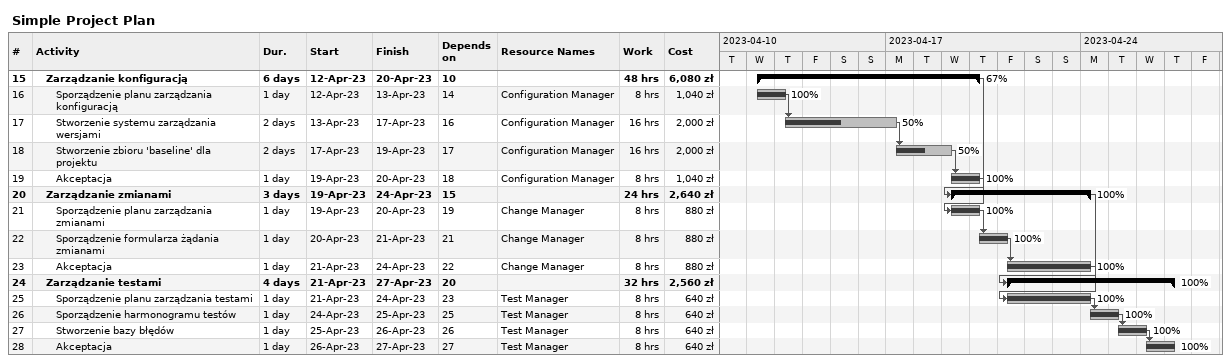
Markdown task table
Simple Project Plan

| ID | Level | Task | Duration | Start | Finish | Predecessors | Resources | % complete | Work (h) | Cost (zł) |
|---|---|---|---|---|---|---|---|---|---|---|
| 15 | 2 | **Zarządzanie konfiguracją** | 6d | 2023-04-12 | 2023-04-20 | 10 |  | 67 | 48 | 6080 |
| 16 | 3 | Sporządzenie planu zarządzania konfiguracją | 1d | 2023-04-12 | 2023-04-13 | 14 | Configuration Manager | 100 | 8 | 1040 |
| 17 | 3 | Stworzenie systemu zarządzania wersjami | 2d | 2023-04-13 | 2023-04-17 | 16 | Configuration Manager | 50 | 16 | 2000 |
| 18 | 3 | Stworzenie zbioru 'baseline' dla projektu | 2d | 2023-04-17 | 2023-04-19 | 17 | Configuration Manager | 50 | 16 | 2000 |
| 19 | 3 | Akceptacja | 1d | 2023-04-19 | 2023-04-20 | 18 | Configuration Manager | 100 | 8 | 1040 |
| 20 | 2 | **Zarządzanie zmianami** | 3d | 2023-04-19 | 2023-04-24 | 15 |  | 100 | 24 | 2640 |
| 21 | 3 | Sporządzenie planu zarządzania zmianami | 1d | 2023-04-19 | 2023-04-20 | 19 | Change Manager | 100 | 8 | 880 |
| 22 | 3 | Sporządzenie formularza żądania zmianami | 1d | 2023-04-20 | 2023-04-21 | 21 | Change Manager | 100 | 8 | 880 |
| 23 | 3 | Akceptacja | 1d | 2023-04-21 | 2023-04-24 | 22 | Change Manager | 100 | 8 | 880 |
| 24 | 2 | **Zarządzanie testami** | 4d | 2023-04-21 | 2023-04-27 | 20 |  | 100 | 32 | 2560 |
| 25 | 3 | Sporządzenie planu zarządzania testami | 1d | 2023-04-21 | 2023-04-24 | 23 | Test Manager | 100 | 8 | 640 |
| 26 | 3 | Sporządzenie harmonogramu testów | 1d | 2023-04-24 | 2023-04-25 | 25 | Test Manager | 100 | 8 | 640 |
| 27 | 3 | Stworzenie bazy błędów | 1d | 2023-04-25 | 2023-04-26 | 26 | Test Manager | 100 | 8 | 640 |
| 28 | 3 | Akceptacja | 1d | 2023-04-26 | 2023-04-27 | 27 | Test Manager | 100 | 8 | 640 |
